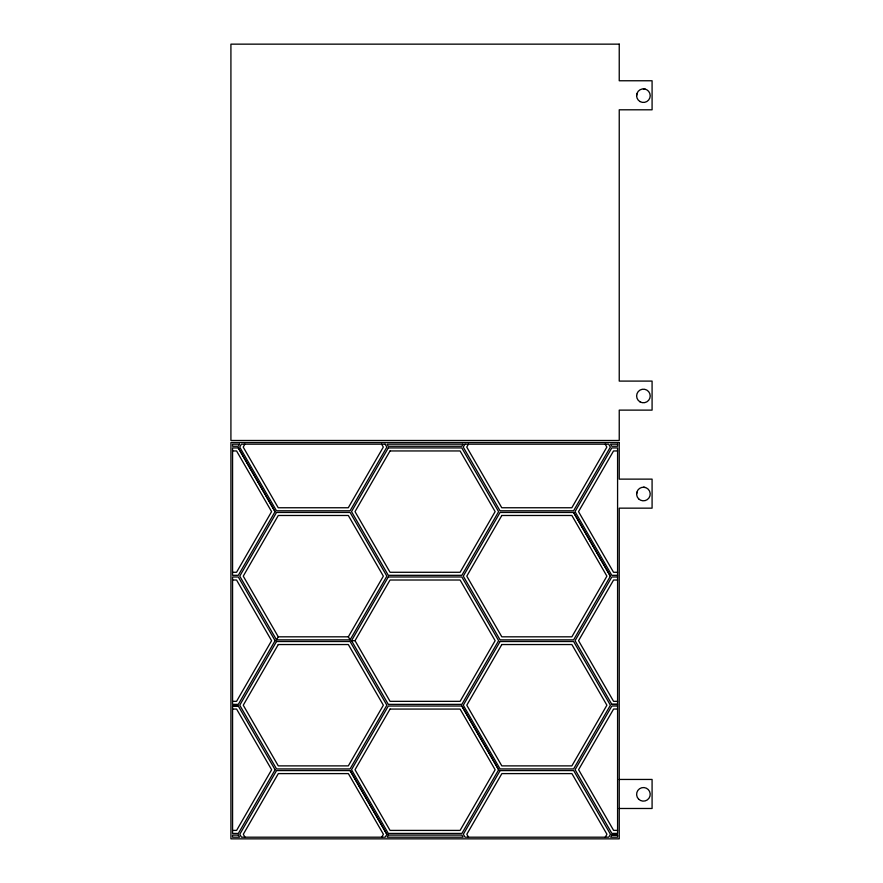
<?xml version="1.0" encoding="UTF-8"?>
<svg xmlns="http://www.w3.org/2000/svg" width="883" height="883" viewBox="0 0 883 883"><rect width="100%" height="100%" fill="white"/><g stroke="black" fill="none" stroke-linecap="round" stroke-linejoin="round"><path stroke-width="1.32" d="M636.621 95.651L636.853 93.896M636.621 494.016L636.853 492.261M244.889 444.171L243.211 447.085L278.233 507.758L348.288 507.758L383.31 447.085L381.633 444.171M275.066 511.654L238.311 575.319L232.571 575.319L232.571 447.913L238.311 447.913L275.066 511.654L238.311 447.913M276.522 639.855L239.746 576.146L276.522 512.449L350.087 512.449L386.864 576.146L350.087 639.855L276.522 639.855L278.277 636.82L243.255 576.146L278.277 515.484L348.332 515.484L383.354 576.146L348.332 636.82L278.277 636.82M355.021 640.683L390.043 580.01L460.098 580.01L495.131 640.683L460.098 701.345L390.043 701.345L355.021 640.683L351.114 640.683M468.431 444.171L466.754 447.085L501.776 507.758L571.831 507.758L606.853 447.085L605.175 444.171M381.721 837.194L383.399 834.269L348.377 773.607L278.322 773.607L243.3 834.269L244.977 837.194M386.886 834.314L385.22 837.194L241.478 837.194L239.79 834.269L276.567 770.572L350.109 770.572L386.886 834.314L350.098 770.594M498.663 769.766L461.897 833.442L388.299 833.442L351.522 769.744L388.299 706.036L461.853 706.036L498.663 769.766L461.853 706.036M610.385 576.191L573.619 639.855L500.065 639.855L463.288 576.146L500.065 512.449L573.608 512.449L610.385 576.191L573.597 512.471M605.263 837.194L606.941 834.269L571.919 773.607L501.864 773.607L466.831 834.269L468.52 837.194M611.908 835.064L610.672 837.194L617.581 837.194L617.581 835.064L611.908 835.064L617.581 835.064M385.154 444.171L241.39 444.171L239.701 447.085L276.478 510.793L350.087 510.793L386.853 447.107L385.131 444.171M232.571 450.948L236.556 450.948L271.589 511.621L236.556 572.283L232.571 572.283M617.581 450.948L613.542 450.948L578.52 511.621L613.542 572.283L617.581 572.283M617.581 575.319L611.798 575.319L575.021 511.621L611.798 447.913L617.581 447.913L617.581 833.409L611.864 833.409L575.087 769.7L611.864 706.003L617.581 706.003M617.581 576.974L611.842 576.974L575.065 640.683L611.842 704.38L617.581 704.38L611.82 704.347M232.571 580.01L236.556 580.01L271.589 640.683L236.556 701.345L232.571 701.345M617.581 580.01L613.586 580.01L578.564 640.683L613.586 701.345L617.581 701.345M232.571 706.058L238.322 706.058M617.581 709.038L613.608 709.038L578.586 769.7L613.608 830.373L617.581 830.373M232.571 709.071L236.6 709.071L271.633 769.744L236.6 830.406L232.571 830.406M619.237 779.446L652.084 779.446L652.084 808.486L619.237 808.486M643.42 88.852L645.186 89.084M643.42 487.217L645.186 487.449M348.332 636.82L350.087 639.855M239.47 444.171L238.267 446.257L232.571 446.257L232.571 444.171L239.47 444.171M275.088 640.683L238.311 704.38L232.571 704.38L232.571 576.974L238.311 576.974L275.088 640.683M276.522 641.511L239.746 705.208L276.522 768.916L350.087 768.916L386.864 705.208L350.087 641.511L276.522 641.511M388.299 447.913L351.522 511.621L388.299 575.319L461.853 575.319L498.608 511.654L461.809 447.913L388.299 447.913M278.277 644.546L243.255 705.208L278.277 765.881L348.332 765.881L383.354 705.208L348.332 644.546L278.277 644.546M390.043 450.948L355.021 511.621L390.043 572.283L460.098 572.283L495.131 511.621L460.098 450.948L390.043 450.948M275.11 769.777L238.355 833.442L232.571 833.442L232.571 706.036L238.311 706.036L275.11 769.777M463.012 444.171L461.809 446.257L388.255 446.257L387.052 444.171L463.012 444.171M388.299 576.974L351.522 640.683L388.299 704.38L461.853 704.38L498.63 640.683L461.853 576.974L388.299 576.974M464.933 444.171L463.244 447.085L500.021 510.793L573.586 510.793L610.363 447.085L608.674 444.171L464.933 444.171M390.043 709.071L355.021 769.744L390.043 830.406L460.098 830.406L495.131 769.744L460.098 709.071L390.043 709.071M501.82 515.484L466.787 576.146L501.82 636.82L571.875 636.82L606.897 576.146L571.875 515.484L501.82 515.484M500.065 641.511L463.288 705.208L500.065 768.916L573.619 768.916L610.407 705.208L573.619 641.511L500.065 641.511M388.343 835.097L387.129 837.194L463.1 837.194L461.897 835.097L388.343 835.097M501.82 644.546L466.787 705.208L501.82 765.881L571.875 765.881L606.897 705.208L571.875 644.546L501.82 644.546M500.109 770.572L463.332 834.269L465.021 837.194L608.762 837.194L610.451 834.269L573.663 770.572L500.109 770.572M619.237 44.15L230.916 44.15L230.916 440.485L619.237 440.485L619.237 410.12L652.084 410.12L652.084 381.092L619.237 381.092L619.237 109.801L652.084 109.801L652.084 80.761L619.237 80.761L619.237 44.15M619.237 442.515L230.916 442.515L230.916 838.85L619.237 838.85L619.237 508.155L652.084 508.155L652.084 479.127L619.237 479.127L619.237 442.515M617.581 444.171L610.583 444.171L611.798 446.257L617.581 446.257L617.581 444.171M238.355 835.097L232.571 835.097L232.571 837.194L239.558 837.194L238.355 835.097M638.608 799.148A6.799 6.799 0 0 0 649.987 796.102A6.799 6.799 0 0 0 641.665 787.768A6.799 6.799 0 0 0 638.608 799.148M638.608 498.829A6.799 6.799 0 0 0 649.987 495.782A6.799 6.799 0 0 0 641.665 487.449A6.799 6.799 0 0 0 638.608 498.829M640.02 401.864A6.799 6.799 0 0 0 650.219 395.981A6.799 6.799 0 0 0 640.02 390.087A6.799 6.799 0 0 0 640.02 401.864M640.02 101.545A6.799 6.799 0 0 0 650.219 95.651A6.799 6.799 0 0 0 640.02 89.768A6.799 6.799 0 0 0 640.02 101.545"/></g></svg>
